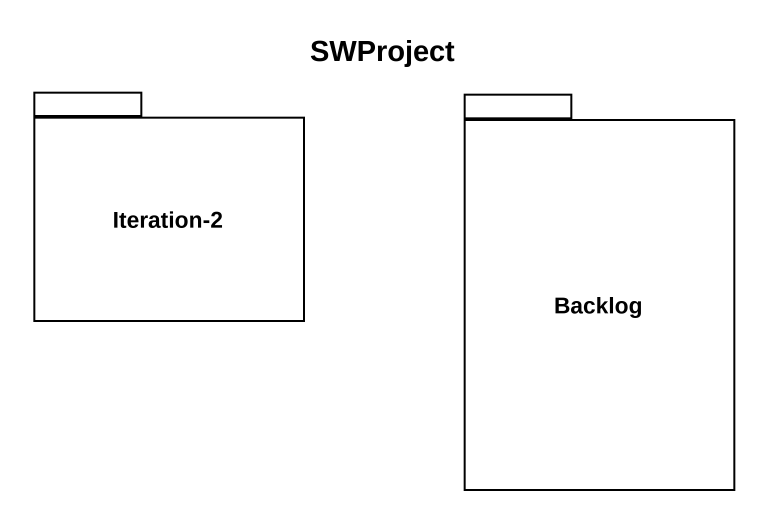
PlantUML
@startuml
title SWProject
package "Iteration-2" as Iteration_2 {
}
package Backlog {
}
@enduml
